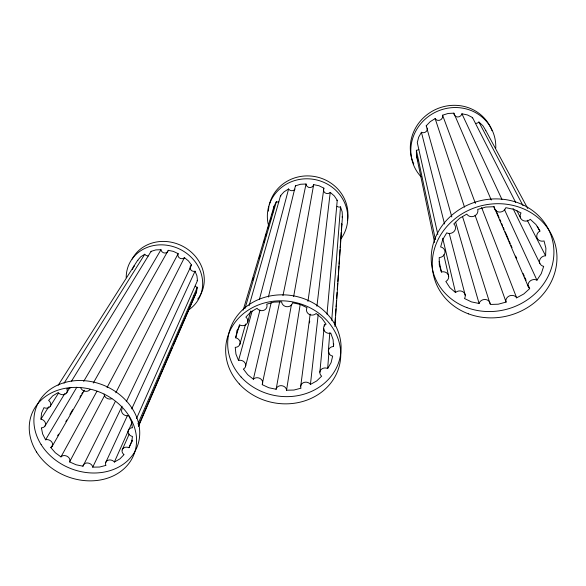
<?xml version="1.0" encoding="UTF-8"?>
<svg xmlns="http://www.w3.org/2000/svg" width="586" height="586" viewBox="0 0 586 586"><rect width="100%" height="100%" fill="white"/><g stroke="black" fill="none" stroke-linecap="round" stroke-linejoin="round"><path stroke-width="0.88" d="M539.918 231.096L535.963 224.555L530.213 219.289L529.649 219.823A6.087 5.501 -22.6 0 1 522.346 220.116A6.087 5.501 -22.6 0 1 520.646 213.634L521.057 212.989L513.878 209.363L505.806 207.671L505.586 208.382A6.072 5.552 -22 0 1 499.206 212.059A6.072 5.552 -22 0 1 494.137 207.444L494.145 206.712L485.772 207.063L477.671 209.429L477.868 210.125A6.006 5.538 -19.2 0 1 474.199 216.153A6.006 5.538 -19.2 0 1 467.218 214.688L466.83 214.08L459.629 218.263L453.784 223.969L454.326 224.453A5.919 5.464 -15 0 1 454.34 231.14A5.919 5.464 -15 0 1 447.433 233.14L446.766 232.81L442.701 239.579L440.635 246.977L441.375 247.131A5.831 5.355 -11.4 0 1 444.957 252.669A5.831 5.355 -11.4 0 1 439.983 257.474L439.229 257.503L439.288 264.96L441.434 272.043L442.159 271.838A5.765 5.245 -9.9 0 1 448.246 274.827A5.765 5.245 -9.9 0 1 446.466 281.075L445.821 281.441L449.858 287.631L455.542 292.59L456.069 292.092A5.735 5.157 -10.2 0 1 463.043 291.857A5.735 5.157 -10.2 0 1 464.837 297.893L464.456 298.486L471.378 301.871L479.092 303.489L479.297 302.837A5.75 5.12 -11.8 0 1 485.376 299.497A5.75 5.12 -11.8 0 1 490.255 303.782L490.24 304.456L498.276 304.2L506.084 302.083L505.901 301.438A5.809 5.135 -14.1 0 1 509.542 295.857A5.809 5.135 -14.1 0 1 516.295 297.278L516.654 297.849L523.774 293.982L529.685 288.62L529.158 288.151A5.889 5.201 -16.8 0 1 529.378 281.741A5.889 5.201 -16.8 0 1 536.293 279.852L536.944 280.174L541.281 273.611L543.683 266.322L542.944 266.169A5.977 5.303 -19.4 0 1 539.574 260.631A5.977 5.303 -19.4 0 1 544.833 255.818L545.603 255.789L545.903 248.2L544.035 240.905L543.273 241.117A6.058 5.413 -21.5 0 1 537.113 238.019A6.058 5.413 -21.5 0 1 539.23 231.485L539.918 231.096L537.318 226.269M334.87 324.219L335.309 317.846M335.5 315.114L335.939 308.741M336.064 306.925L336.503 300.552M336.628 298.735L337.075 292.363M337.258 289.63L337.697 283.258M337.829 281.441L338.269 275.068M338.393 273.252L338.898 265.971M339.023 264.147L339.462 257.774M339.587 255.957L340.026 249.585M340.151 247.768L340.656 240.487M340.781 238.663L341.22 232.29M341.352 230.474L341.792 224.101L341.301 223.999M237.447 329.398L235.653 337.822L236.348 337.968A5.428 4.813 15.4 0 1 240.135 342.993A5.428 4.813 15.4 0 1 235.946 347.308L235.242 347.33L235.938 354.076L238.531 360.5L239.191 360.324A5.369 4.717 14.2 0 1 245.087 363.071A5.369 4.717 14.2 0 1 243.974 368.719L243.402 369.041L247.68 374.681L253.364 379.208L253.811 378.768A5.333 4.659 12.2 0 1 260.257 378.6A5.333 4.659 12.2 0 1 262.433 384.086L262.14 384.621L268.835 387.742L276.131 389.265L276.255 388.672A5.325 4.644 10 0 1 281.602 385.691A5.325 4.644 10 0 1 286.488 389.609L286.539 390.217L293.952 390.042L301.006 388.181L300.779 387.595A5.347 4.681 7.8 0 1 303.665 382.563A5.347 4.681 7.8 0 1 310.038 383.896L310.426 384.416L316.674 380.966L321.677 376.146L321.15 375.721A5.391 4.754 6 0 1 320.784 369.92A5.391 4.754 6 0 1 327.025 368.264L327.655 368.557L331.083 362.646L332.665 356.076L331.976 355.929A5.457 4.856 5.1 0 1 328.365 350.897A5.457 4.856 5.1 0 1 332.804 346.575L333.515 346.56L333.705 343.821M334.899 326.475L342.422 216.952L342.165 211.817L340.51 206.895L340.026 207.041A3.89 3.706 2.4 0 1 337.126 206.426M327.655 368.557L328.936 352.135M331.735 320.381L340.51 206.895M328.365 350.904L329.808 332.76M326.988 314.184L337.243 200.295L334.284 195.907L330.233 192.384L329.889 192.743A3.904 3.743 5.4 0 1 323.465 189.564M319.861 372.235L323.948 328.768M324.205 326.05L324.38 324.241M115.237 401.652L82.97 466.207L76.07 464.771L69.588 461.893L69.815 461.402A5.084 4.117 22.1 0 0 67.309 456.399A5.084 4.117 22.1 0 0 61.347 456.501L60.973 456.904L55.304 452.744L50.843 447.587L51.341 447.301A5.128 4.161 23.5 0 0 51.883 442.174A5.128 4.161 23.5 0 0 46.177 439.632L45.583 439.793L42.624 433.933L41.394 427.802L42.038 427.787A5.186 4.234 24.6 0 0 45.554 423.898A5.186 4.234 24.6 0 0 41.606 419.305L40.947 419.166L41.555 413.123L43.979 407.622L44.602 407.9A5.245 4.322 25.2 0 0 50.213 406.354L58.417 393.221M310.426 384.416L318.198 314.609M316.931 306.244L330.233 192.384M82.97 466.207L83.044 465.665A5.069 4.117 20.8 0 1 87.739 462.991A5.069 4.117 20.8 0 1 92.617 466.588L92.72 467.145L99.583 467.035L105.956 465.387L105.7 464.852A5.076 4.153 19.7 0 1 107.934 460.296A5.076 4.153 19.7 0 1 113.962 461.556L114.365 462.032L119.859 458.933L124.064 454.59L123.543 454.201A5.113 4.227 19.3 0 1 122.686 448.92A5.113 4.227 19.3 0 1 128.319 447.455L128.935 447.726L132.311 440.709M309.481 322.945L309.716 321.128M300.691 386.372L310.162 314.111M307.965 301.38L323.904 188.172L319.026 185.755L313.678 184.634L313.576 185.11A3.904 3.758 10.9 0 1 306.06 184.502L306.031 184.011L300.589 184.253L295.432 185.85L268.403 297.065M131.586 442.379L132.473 436.416L131.813 436.284A5.164 4.314 19.6 0 1 128.026 431.684A5.164 4.314 19.6 0 1 131.755 427.802L132.414 427.787L131.44 421.561L128.656 415.547L128.041 415.716A5.223 4.395 20.8 0 1 122.642 413.613A5.223 4.395 20.8 0 1 122.218 408.618M168.204 250.771L168.27 250.325L173.405 251.401L178.173 253.679L177.983 254.082A3.765 3.421 25.9 0 0 184.121 257.965L184.422 257.635L188.48 260.938L191.549 265.04L126.298 401.696M286.539 390.217L300.186 304.478M138.442 426.498L196.537 291.887L197.314 287.265L196.845 287.169A3.714 3.355 22.1 0 1 195.226 286.151M293.645 296.538L313.678 184.634M276.131 389.265L291.44 304.625M273.259 210.367L274.08 206.191L276.409 201.613L276.863 201.833A3.875 3.684 18 0 0 278.855 202.002M282.957 295.608L306.031 184.011M262.33 383.727L279.712 301.629M341.411 225.757L341.792 224.101M253.364 379.208L271.157 302.742M245.446 366.726L259.972 310.001M259.393 299.453L288.598 188.978L288.876 189.388A3.897 3.736 15.8 0 0 295.022 189.117M515.658 202.382L472.492 117.522L467.503 114.959L461.929 113.779L461.79 114.299A4.197 3.97 -34.9 0 1 454.707 115.574M238.531 360.5L252.097 311.129M247.57 322.468L250.742 311.063M239.894 344.238L245.585 324.036M249.109 305.68L280.562 195.643L284.107 191.798L288.598 188.978M244.999 308.426L276.409 201.613M235.653 337.822L239.52 324.725M252.691 280.189L253.467 277.566M259.151 258.36L259.92 255.738M263.795 242.641L264.572 240.018M265.605 236.524L266.381 233.909M267.927 228.665L268.703 226.05M270.249 220.812L271.025 218.19M272.058 214.696L272.834 212.073M243.161 310.17L274.08 206.191M128.935 447.726L132.194 440.189M138.714 425.106L162.974 368.96M163.699 367.29L172.394 347.176M173.119 345.498L196.537 291.887M137.937 423.854L197.314 287.265M136.479 418.587L197.475 280.599L196.918 275.808L195.043 271.215L194.596 271.347A3.743 3.399 23.7 0 1 190.032 267.626M122.196 449.916L129.228 434.043M114.365 462.032L132.216 422.11M132.377 269.494L133.989 265.949L134.428 266.161M131.711 408.911L195.043 271.215M105.656 462.662L127.462 415.496M92.72 467.145L122.056 406.23M115.823 392.774L184.422 257.635M236.927 331.141L240.106 325.062L240.751 325.362A5.486 4.922 15.5 0 0 246.97 323.604A5.486 4.922 15.5 0 0 246.384 317.568L245.842 317.129L250.757 312.016L257.056 308.295L257.466 308.851A5.53 5.01 14 0 0 264.044 310.221A5.53 5.01 14 0 0 266.916 304.815L266.674 304.185L273.955 302.112L281.661 301.856L281.72 302.515A5.552 5.054 10.9 0 0 286.803 306.712A5.552 5.054 10.9 0 0 292.385 303.445L292.524 302.801L300.127 304.398L307.071 307.716L306.749 308.302A5.545 5.032 7.6 0 0 308.888 314.162A5.545 5.032 7.6 0 0 315.605 313.957L316.088 313.473L321.861 318.271L326.087 324.205L325.486 324.549A5.508 4.959 5.5 0 0 324.102 330.438A5.508 4.959 5.5 0 0 330.072 333.28L330.753 333.097L333.126 339.704L333.515 346.56M69.588 461.893L104.506 395.704M323.677 188.604L323.904 188.172M107.055 387.536L178.173 253.679M60.973 456.904L96.961 391.228M427.428 128.041A4.117 3.941 -29.3 0 1 421.891 132.509L421.429 132.268L418.66 137.205L417.283 142.596L437.845 234.488M93.284 383.054L168.27 250.325M50.843 447.587L51.751 446.012M57.662 435.75L58.571 434.167M65.852 421.532L66.76 419.957M69.946 414.427L72.671 409.695M79.945 397.059L80.861 395.477M81.769 393.902L82.677 392.32M52.095 446.481L84.435 390.217M472.221 117.991L472.492 117.522M83.695 381.361L160.989 249.709L155.847 249.907L151.063 251.365L71.536 381.112M45.583 439.793L76.81 387.251M66.672 392.854L70.005 387.383M44.99 426.037L65.009 393.265M64.028 383.266L144.771 254.243L145.064 254.624A3.78 3.399 28.9 0 0 148.624 255.826M40.947 419.166L48.689 406.823M58.161 385.295L137.564 260.411L140.684 256.844L144.771 254.243M451.813 216.959L426.212 125.829L430.205 121.668L435.142 118.614L435.413 119.053A4.161 3.963 -33.4 0 0 442.708 115.706L442.569 115.208L448.122 113.457L453.886 113.164L491.273 200.031M527.788 208.557L485.765 130.473L482.937 125.778L478.894 122.013L478.513 122.401A4.212 3.948 -34 0 1 475.458 123.353M191.549 265.04L191.161 265.282A3.743 3.399 23.7 0 0 190.172 266.747M336.818 200.559L337.243 200.295M485.296 130.759L485.765 130.473M70.877 387.742L66.775 388.884L67.053 389.456A5.281 4.402 25.1 0 1 64.87 394.341A5.281 4.402 25.1 0 1 58.651 393.045L58.226 392.539L52.718 395.865L48.601 400.465L49.143 400.875A5.245 4.322 25.2 0 1 50.213 406.354M434.614 242.575L416.47 155.722L416.375 150.28L416.902 150.25A4.065 3.89 -24 0 0 418.822 149.386M341.916 216.966L342.422 216.952M196.999 280.613L197.475 280.599M194.047 295.857L194.486 296.062M137.564 260.411L137.944 260.711M280.562 195.643L280.95 195.966M426.212 125.829L426.593 126.173M478.894 122.013L523.005 205.62M527.246 220.241L545.603 255.789M516.874 210.586L520.529 217.911M513.065 208.653L539.867 263.385M461.929 113.779L501.96 199.43M504.268 209.151L536.944 280.174M495.815 210.052L499.06 217.574M499.777 219.252L500.862 221.757M501.579 223.427L502.663 225.932M503.381 227.61L504.099 229.28M505.183 231.785L508.428 239.308M509.146 240.978L510.23 243.483M510.948 245.16L512.025 247.666M515.629 256.023L516.713 258.529M523.195 273.574L524.28 276.079M524.997 277.757L526.082 280.262M528.601 286.115L529.685 288.62M493.844 206.484L528.44 286.994M151.063 251.365L151.247 251.797M481.597 207.466L516.654 297.849M442.569 115.208L475.436 203.437M475.048 215.209L506.084 302.083M295.432 185.85L295.593 186.319M435.142 118.614L464.53 207.136M462.515 216.578L489.969 303.585M416.47 155.722L418.016 160.894M455.659 222.211L479.092 303.489M449.22 233.404L465.233 295.227M421.429 132.268L444.54 223.991M442.723 238.246L455.542 292.59M443.778 254.764L448.649 276.153M416.375 150.28L435.42 239.63M439.185 261.371L441.434 272.043M160.989 249.709L161.047 250.163A3.78 3.421 27.9 0 0 167.823 251.584M453.886 113.164L453.886 113.691A4.197 3.97 -34.9 0 0 454.172 114.688M268.388 211.128A39.87 37.819 10 0 1 268.915 206.668M269.289 204.895A39.87 37.819 10 0 1 315.583 176.701A39.87 37.819 10 0 1 347.461 220.38M268.22 224.248A40.28 38.156 10 0 1 315.532 179.69A40.28 38.156 10 0 1 340.576 239.425M413.76 163.904A42.544 40.134 -27.6 0 1 437.024 108.85A42.544 40.134 -27.6 0 1 492.006 130.715M421.07 176.818A42.998 40.537 -27.2 0 1 439.28 110.52A42.998 40.537 -27.2 0 1 495.763 148.177M111.882 398.707A5.267 4.439 22.5 0 1 104.088 394.063M198.749 297.637A38.559 34.596 25.4 0 1 197.687 299.087M132.143 259.115A38.559 34.596 25.4 0 1 183.901 246.889A38.559 34.596 25.4 0 1 199.247 296.897M126.21 277.757A38.947 34.874 25.3 0 1 180.525 249.541A38.947 34.874 25.3 0 1 188.904 309.738M90.032 389.456A5.289 4.446 24.1 0 1 84.963 391.221A5.289 4.446 24.1 0 1 80.56 387.485M239.278 383.947A57.75 51.304 10.3 0 0 337.375 371.751A57.75 51.304 10.3 0 0 272.959 301.285A57.75 51.304 10.3 0 0 239.278 383.947M241.11 377.032A56.901 50.711 10.3 0 0 337.763 364.88A56.901 50.711 10.3 0 0 274.299 295.3A56.901 50.711 10.3 0 0 241.11 377.032M468.492 313.862A62.79 56.608 -15.9 0 0 556.7 252.485A62.79 56.608 -15.9 0 0 458.64 216.029A62.79 56.608 -15.9 0 0 468.492 313.862M466.917 307.613A61.801 55.853 -16.2 0 0 553.653 246.984A61.801 55.853 -16.2 0 0 457.102 211.085A61.801 55.853 -16.2 0 0 466.917 307.613M36.581 452.033A54.952 45.232 22.2 0 0 129.543 462.552A54.952 45.232 22.2 0 0 82.589 387.778A54.952 45.232 22.2 0 0 36.581 452.033M41.093 444.532A54.183 44.785 22.3 0 0 132.773 454.853A54.183 44.785 22.3 0 0 86.574 380.893A54.183 44.785 22.3 0 0 41.093 444.532"/></g></svg>
